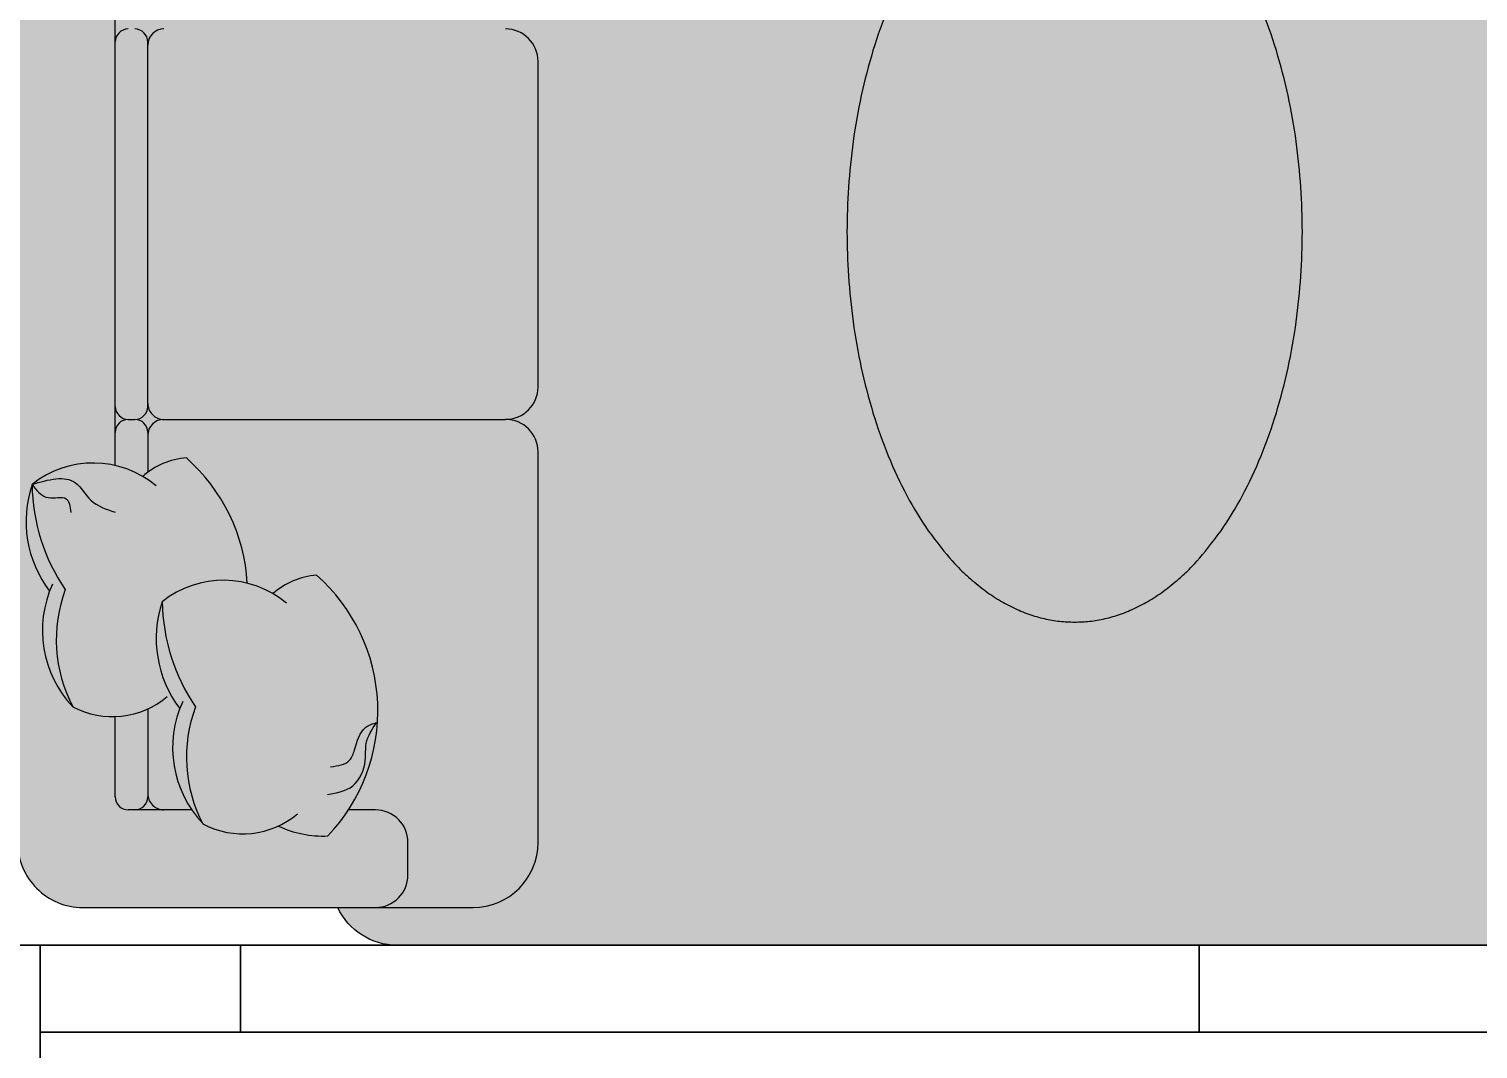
# Model space of a CAD drawing. Header units: millimetres. Extents: x 0 to 7413, y -513 to 6493.
# Drawn here: x 3159 to 5275, y 448 to 1938 of the extents above; entities that cross this region are included whole.
import ezdxf

# ---------------------------------------------------------------- set-up
doc = ezdxf.new("R2010")
doc.units = ezdxf.units.MM
for name, color, linetype, true_color in [('Furniture', 37, 'Continuous', 0x75664f), ('FurnitureRefRec', 254, 'Continuous', 0xd5d5d5), ('PT Top Left', 52, 'Continuous', 0xcdcd00), ('Walls', 1, 'Continuous', 0xff0000)]:
    doc.layers.add(name, color=color, linetype=linetype, true_color=true_color)
for name, color, linetype in [('Rooms$Living Room', 7, 'Continuous'), ('Rooms$Terrace', 7, 'Continuous'), ('Windows', 7, 'Continuous')]:
    doc.layers.add(name, color=color, linetype=linetype)

# ---------------------------------------------------------------- blocks, each defined once
blk = doc.blocks.new('Zithoek')
at = {"layer": 'Furniture'}
blk.add_hatch(color=7, dxfattribs=at).paths.add_polyline_path([(1345.7, -723.3), (1345.6, -726.6), (1345.4, -729.9), (1345.2, -733.1), (1344.8, -736.4), (1344.3, -739.6), (1343.6, -742.8), (1342.9, -746), (1342.1, -749.2), (1341.1, -752.3), (1340.1, -755.4), (1338.9, -758.5), (1337.7, -761.5), (1336.3, -764.5), (1334.8, -767.4), (1333.3, -770.3), (1331.6, -773.1), (1329.8, -775.8), (1328, -778.5), (1326, -781.2), (1324, -783.7), (1321.9, -786.2), (1319.7, -788.6), (1317.4, -791), (1315, -793.2), (1312.5, -795.4), (1310, -797.5), (1307.4, -799.5), (1304.8, -801.4), (1302, -803.2), (1299.3, -804.9), (1296.4, -806.6), (1293.5, -808.1), (1290.6, -809.5), (1290.6, -1182.1), (1290.5, -1185.4), (1290.4, -1188.6), (1290.1, -1191.8), (1289.7, -1195.1), (1289.2, -1198.3), (1288.6, -1201.5), (1287.9, -1204.6), (1287.1, -1207.8), (1286.1, -1210.9), (1285.1, -1213.9), (1284, -1217), (1282.7, -1220), (1281.4, -1222.9), (1279.9, -1225.8), (1278.4, -1228.7), (1276.8, -1231.5), (1275, -1234.2), (1273.2, -1236.9), (1271.3, -1239.5), (1269.3, -1242.1), (1267.2, -1244.6), (1265, -1247), (1262.8, -1249.3), (1260.4, -1251.6), (1258, -1253.7), (1255.5, -1255.8), (1253, -1257.8), (1250.4, -1259.7), (1247.7, -1261.6), (1244.9, -1263.3), (1242.1, -1264.9), (1239.3, -1266.5), (1236.4, -1267.9), (1233.4, -1269.3), (1230.4, -1270.5), (1227.4, -1271.6), (1224.3, -1272.7), (1221.2, -1273.6), (1218.1, -1274.4), (1214.9, -1275.1), (1211.7, -1275.7), (1208.5, -1276.2), (1205.3, -1276.6), (1202.1, -1276.9), (1198.8, -1277.1), (1195.6, -1277.1), (-609.4, -1277.1), (-612.7, -1277.1), (-615.9, -1276.9), (-619.1, -1276.6), (-622.4, -1276.2), (-625.6, -1275.7), (-628.7, -1275.1), (-631.9, -1274.4), (-635, -1273.6), (-638.2, -1272.7), (-641.2, -1271.6), (-644.3, -1270.5), (-647.3, -1269.3), (-650.2, -1267.9), (-653.1, -1266.5), (-656, -1264.9), (-658.8, -1263.3), (-661.5, -1261.6), (-664.2, -1259.7), (-666.8, -1257.8), (-669.4, -1255.8), (-671.9, -1253.7), (-674.3, -1251.6), (-676.6, -1249.3), (-678.8, -1247), (-681, -1244.6), (-683.1, -1242.1), (-685.1, -1239.5), (-687, -1236.9), (-688.9, -1234.2), (-690.6, -1231.5), (-692.2, -1228.7), (-693.8, -1225.8), (-695.2, -1222.9), (-696.6, -1220), (-697.8, -1217), (-698.9, -1213.9), (-700, -1210.9), (-700.9, -1207.8), (-701.7, -1204.6), (-702.4, -1201.5), (-703, -1198.3), (-703.5, -1195.1), (-703.9, -1191.8), (-704.2, -1188.6), (-704.4, -1185.4), (-704.4, -1182.1), (-704.4, -818.3), (-775.7, -818.3), (-775.7, -1158.4), (-1345.7, -1158.4), (-1345.7, -588.4), (-1094.2, -588.4), (-1094.2, -160.9), (-1250.7, -160.9), (-1254, -160.8), (-1257.3, -160.6), (-1260.6, -160.4), (-1263.9, -160), (-1267.2, -159.4), (-1270.4, -158.8), (-1273.7, -158.1), (-1276.9, -157.2), (-1280, -156.2), (-1283.2, -155.1), (-1286.3, -154), (-1289.3, -152.7), (-1292.3, -151.3), (-1295.3, -149.8), (-1298.2, -148.1), (-1301, -146.4), (-1303.8, -144.6), (-1306.5, -142.7), (-1309.2, -140.7), (-1311.7, -138.6), (-1314.2, -136.5), (-1316.7, -134.2), (-1319, -131.9), (-1321.3, -129.4), (-1323.4, -126.9), (-1325.5, -124.4), (-1327.5, -121.7), (-1329.4, -119), (-1331.2, -116.2), (-1332.9, -113.4), (-1334.6, -110.5), (-1336.1, -107.5), (-1337.5, -104.5), (-1338.8, -101.5), (-1339.9, -98.4), (-1341, -95.2), (-1342, -92.1), (-1342.8, -88.9), (-1343.6, -85.6), (-1344.2, -82.4), (-1344.7, -79.1), (-1345.2, -75.8), (-1345.4, -72.5), (-1345.6, -69.2), (-1345.7, -65.9), (-1345.7, 599.1), (-1345.6, 602.4), (-1345.4, 605.6), (-1345.2, 608.8), (-1344.8, 612.1), (-1344.3, 615.3), (-1343.7, 618.5), (-1343, 621.6), (-1342.1, 624.8), (-1341.2, 627.9), (-1340.2, 630.9), (-1339, 634), (-1337.8, 637), (-1336.5, 639.9), (-1335, 642.8), (-1333.5, 645.7), (-1331.8, 648.5), (-1330.1, 651.2), (-1328.3, 653.9), (-1326.4, 656.5), (-1324.4, 659.1), (-1322.3, 661.6), (-1320.1, 664), (-1317.8, 666.3), (-1315.5, 668.6), (-1313.1, 670.7), (-1310.6, 672.8), (-1308.1, 674.8), (-1305.5, 676.7), (-1302.8, 678.6), (-1300, 680.3), (-1297.2, 681.9), (-1294.4, 683.5), (-1291.5, 684.9), (-1288.5, 686.3), (-1285.5, 687.5), (-1282.5, 688.6), (-1279.4, 689.7), (-1276.3, 690.6), (-1273.2, 691.4), (-1270, 692.1), (-1266.8, 692.7), (-1263.6, 693.2), (-1260.4, 693.6), (-1257.2, 693.9), (-1253.9, 694.1), (-1250.7, 694.1), (-1094.2, 694.1), (-1094.2, 1182.1), (-1094.2, 1185.4), (-1094, 1188.6), (-1093.7, 1191.8), (-1093.3, 1195.1), (-1092.9, 1198.3), (-1092.2, 1201.5), (-1091.5, 1204.6), (-1090.7, 1207.8), (-1089.8, 1210.9), (-1088.7, 1213.9), (-1087.6, 1217), (-1086.4, 1220), (-1085, 1222.9), (-1083.6, 1225.8), (-1082, 1228.7), (-1080.4, 1231.5), (-1078.7, 1234.2), (-1076.8, 1236.9), (-1074.9, 1239.5), (-1072.9, 1242.1), (-1070.8, 1244.6), (-1068.7, 1247), (-1066.4, 1249.3), (-1064.1, 1251.6), (-1061.7, 1253.7), (-1059.2, 1255.8), (-1056.6, 1257.8), (-1054, 1259.7), (-1051.3, 1261.6), (-1048.6, 1263.3), (-1045.8, 1264.9), (-1042.9, 1266.5), (-1040, 1267.9), (-1037.1, 1269.3), (-1034.1, 1270.5), (-1031, 1271.6), (-1028, 1272.7), (-1024.9, 1273.6), (-1021.7, 1274.4), (-1018.6, 1275.1), (-1015.4, 1275.7), (-1012.2, 1276.2), (-1008.9, 1276.6), (-1005.7, 1276.9), (-1002.5, 1277.1), (-999.2, 1277.1), (1250.7, 1277.1), (1253.9, 1277.1), (1257.2, 1276.9), (1260.4, 1276.6), (1263.6, 1276.2), (1266.8, 1275.7), (1270, 1275.1), (1273.2, 1274.4), (1276.3, 1273.6), (1279.4, 1272.7), (1282.5, 1271.6), (1285.5, 1270.5), (1288.5, 1269.3), (1291.5, 1267.9), (1294.4, 1266.5), (1297.2, 1264.9), (1300, 1263.3), (1302.8, 1261.6), (1305.5, 1259.7), (1308.1, 1257.8), (1310.6, 1255.8), (1313.1, 1253.7), (1315.5, 1251.6), (1317.8, 1249.3), (1320.1, 1247), (1322.3, 1244.6), (1324.4, 1242.1), (1326.4, 1239.5), (1328.3, 1236.9), (1330.1, 1234.2), (1331.8, 1231.5), (1333.5, 1228.7), (1335, 1225.8), (1336.5, 1222.9), (1337.8, 1220), (1339, 1217), (1340.2, 1213.9), (1341.2, 1210.9), (1342.1, 1207.8), (1343, 1204.6), (1343.7, 1201.5), (1344.3, 1198.3), (1344.8, 1195.1), (1345.2, 1191.8), (1345.4, 1188.6), (1345.6, 1185.4), (1345.7, 1182.1)], flags=0)
at = {"layer": 'Furniture', "color": 37, "true_color": 0x766750}
for p, q in [((530.6, -517.1), (55.6, -517.1)), ((1195.6, -517.1), (625.6, -517.1)), ((578.1, -1063.4), (578.1, -564.6)), ((1290.6, -1182.1), (1290.6, -612.1)), ((1243.1, -707.1), (1195.6, -707.1)), ((1148.1, -754.6), (1148.1, -794.1)), ((1148.1, -1023), (1148.1, -1115.6)), ((559.1, -1087.1), (27.1, -1087.1)), ((597.1, -1087.1), (655.2, -1087.1)), ((1000.7, -1087.1), (1129.1, -1087.1)), ((578.1, -1115.6), (578.1, -1106.1)), ((645.4, -1134.6), (-542.9, -1134.6)), ((1129.1, -1134.6), (1011.8, -1134.6))]:
    blk.add_line(p, q, dxfattribs=at)
blk.add_lwpolyline([(1345.7, 1182.1), (1345.7, -723.3)], dxfattribs=at)
for centre, radius, start, end in [((55.6, -564.6), 47.5, 90, 180), ((530.6, -564.6), 47.5, 0, 90), ((625.6, -564.6), 47.5, 90, 180), ((1195.6, -612.1), 95, 0, 90), ((1195.6, -754.6), 47.5, 90, 180), ((1243.1, -754.6), 47.5, 0, 90), ((1003.6, -1015.3), 264.2, 46.291, 138.5849), ((1032.7, -831), 153.6, 334.7852, 2.5004), ((912.7, -832.8), 107.5, 184.1176, 221.7157), ((956.1, -976.5), 143.2, 140.0731, 218.6131), ((1059.2, -948.5), 123.9, 332.1123, 40.2379), ((832.4, -1205.5), 264.2, 93.2942, 138.5849), ((1057.4, -889), 161.8, 245.2773, 313.4728), ((1071, -820.7), 209.9, 249.5742, 297.7466), ((741.5, -1023), 107.5, 184.1176, 221.7157), ((840.6, -787.4), 278.5, 270.7427, 304.3568), ((898.1, -906.7), 168.1, 251.3211, 307.3673), ((31.8, -1063.4), 23.8, 180, 270), ((554.3, -1063.4), 23.8, 270, 0), ((601.8, -1063.4), 23.8, 180, 270), ((784.9, -1166.7), 143.2, 140.0731, 218.6131), ((888, -1138.6), 123.9, 332.1123, 40.2379), ((1124.3, -1063.4), 23.8, 270, 0), ((27.1, -1106.1), 19, 90, 180), ((559.1, -1106.1), 19, 0, 90), ((597.1, -1106.1), 19, 90, 180), ((1129.1, -1106.1), 19, 0, 90), ((27.1, -1115.6), 19, 180, 270), ((559.1, -1115.6), 19, 270, 0), ((597.1, -1115.6), 19, 180, 270), ((1129.1, -1115.6), 19, 270, 0), ((1195.6, -1182.1), 95, 270, 0), ((886.2, -1079.2), 161.8, 245.2773, 313.4728), ((899.8, -1010.8), 209.9, 249.5742, 297.7466), ((669.4, -977.6), 278.5, 270.7427, 304.3568), ((726.9, -1096.8), 168.1, 251.3211, 307.3673)]:
    blk.add_arc(centre, radius, start, end, dxfattribs=at)
at = {"layer": 'Furniture', "color": 37, "true_color": 0x766750, "extrusion": (0, 0, -1)}
blk.add_arc((-1250.7, -723.3), 95, 180, 245.1581, dxfattribs=at)
at = {"layer": 'Furniture', "color": 37, "true_color": 0x766750}
blk.add_rational_spline([(874, 266.6), (874, -65.9), (304, -65.9), (-266, -65.9), (-266, 266.6), (-266, 599.1), (304, 599.1), (874, 599.1), (874, 266.6)], [1, 0.707106781187, 1, 0.707106781187, 1, 0.707106781187, 1, 0.707106781187, 1], degree=2, knots=[0, 0, 0, 1.570796, 1.570796, 3.141593, 3.141593, 4.712389, 4.712389, 6.283185, 6.283185, 6.283185], dxfattribs=at)
for points, knots in [([(1125.7, -824.4), (1123.3, -811), (1118.5, -783.2), (1081.4, -767.2), (1047.5, -770.6), (1030.4, -759.4), (1020.6, -753)], [0, 0, 0, 0, 40.693045, 84.295306, 110.685693, 146.343831, 146.343831, 146.343831, 146.343831]), ([(1085.1, -820.1), (1083.7, -809.3), (1081.5, -792.4), (1054.2, -782.4), (1028.3, -776.6), (1022.4, -758.7), (1020.6, -753)], [0, 0, 0, 0, 30.809732, 48.502105, 87.157784, 105.377287, 105.377287, 105.377287, 105.377287]), ([(673, -1256.1), (666, -1232.1), (655.3, -1195.3), (701.6, -1171.7), (709.3, -1147.7), (713.4, -1134.9)], [0, 0, 0, 0, 66.865751, 102.548873, 144.002226, 144.002226, 144.002226, 144.002226]), ([(673, -1256.1), (677.8, -1252.5), (686.2, -1246.2), (695.8, -1229.2), (686.7, -1203), (705.5, -1200.6), (713.9, -1199.5)], [0, 0, 0, 0, 18.679826, 32.574583, 60.178415, 82.503424, 82.503424, 82.503424, 82.503424])]:
    blk.add_open_spline(points, degree=3, knots=knots, dxfattribs=at)
at = {"layer": 'FurnitureRefRec'}
blk.add_lwpolyline([(-1345.7, -1277.1), (1345.7, -1277.1), (1345.7, 1277.1), (-1345.7, 1277.1)], close=True, dxfattribs=at)

msp = doc.modelspace()

# ---------------------------------------------------------------- linework, layer by layer
at = {"layer": 'PT Top Left'}
for p in [(3175, 600), (3467.4, 600), (4867.4, 600), (3175, 473), (3467.4, 473), (4867.4, 473)]:
    msp.add_point(p, dxfattribs=at)
at = {"layer": 'Rooms$Living Room'}
msp.add_lwpolyline([(2529.8, 6065.9), (5764.3, 6065.9), (5764.3, 5459.9), (7286.3, 5459.9), (7286.3, 600), (3142, 600), (3142, 4339.9), (2529.8, 4339.9)], close=True, dxfattribs=at)
at = {"layer": 'Rooms$Terrace'}
msp.add_lwpolyline([(3175, -300), (7413.3, -300), (7413.3, 473), (3175, 473)], close=True, dxfattribs=at)
at = {"layer": 'Walls'}
for points in [[(3048, 0), (3175, 0), (3175, 600), (3048, 600)], [(3175, 473), (3467.4, 473), (3467.4, 600), (3175, 600)], [(4867.4, 473), (5317.3, 473), (5317.3, 600), (4867.4, 600)]]:
    msp.add_lwpolyline(points, close=True, dxfattribs=at)
at = {"layer": 'Windows'}
msp.add_lwpolyline([(3467.4, 473), (4867.4, 473), (4867.4, 600), (3467.4, 600)], close=True, dxfattribs=at)

# ---------------------------------------------------------------- block references
at = {"layer": 'Furniture', "rotation": 270}
msp.add_blockref('Zithoek', (4419.1, 1945.7), dxfattribs=at)

doc.saveas('drawing.dxf')
